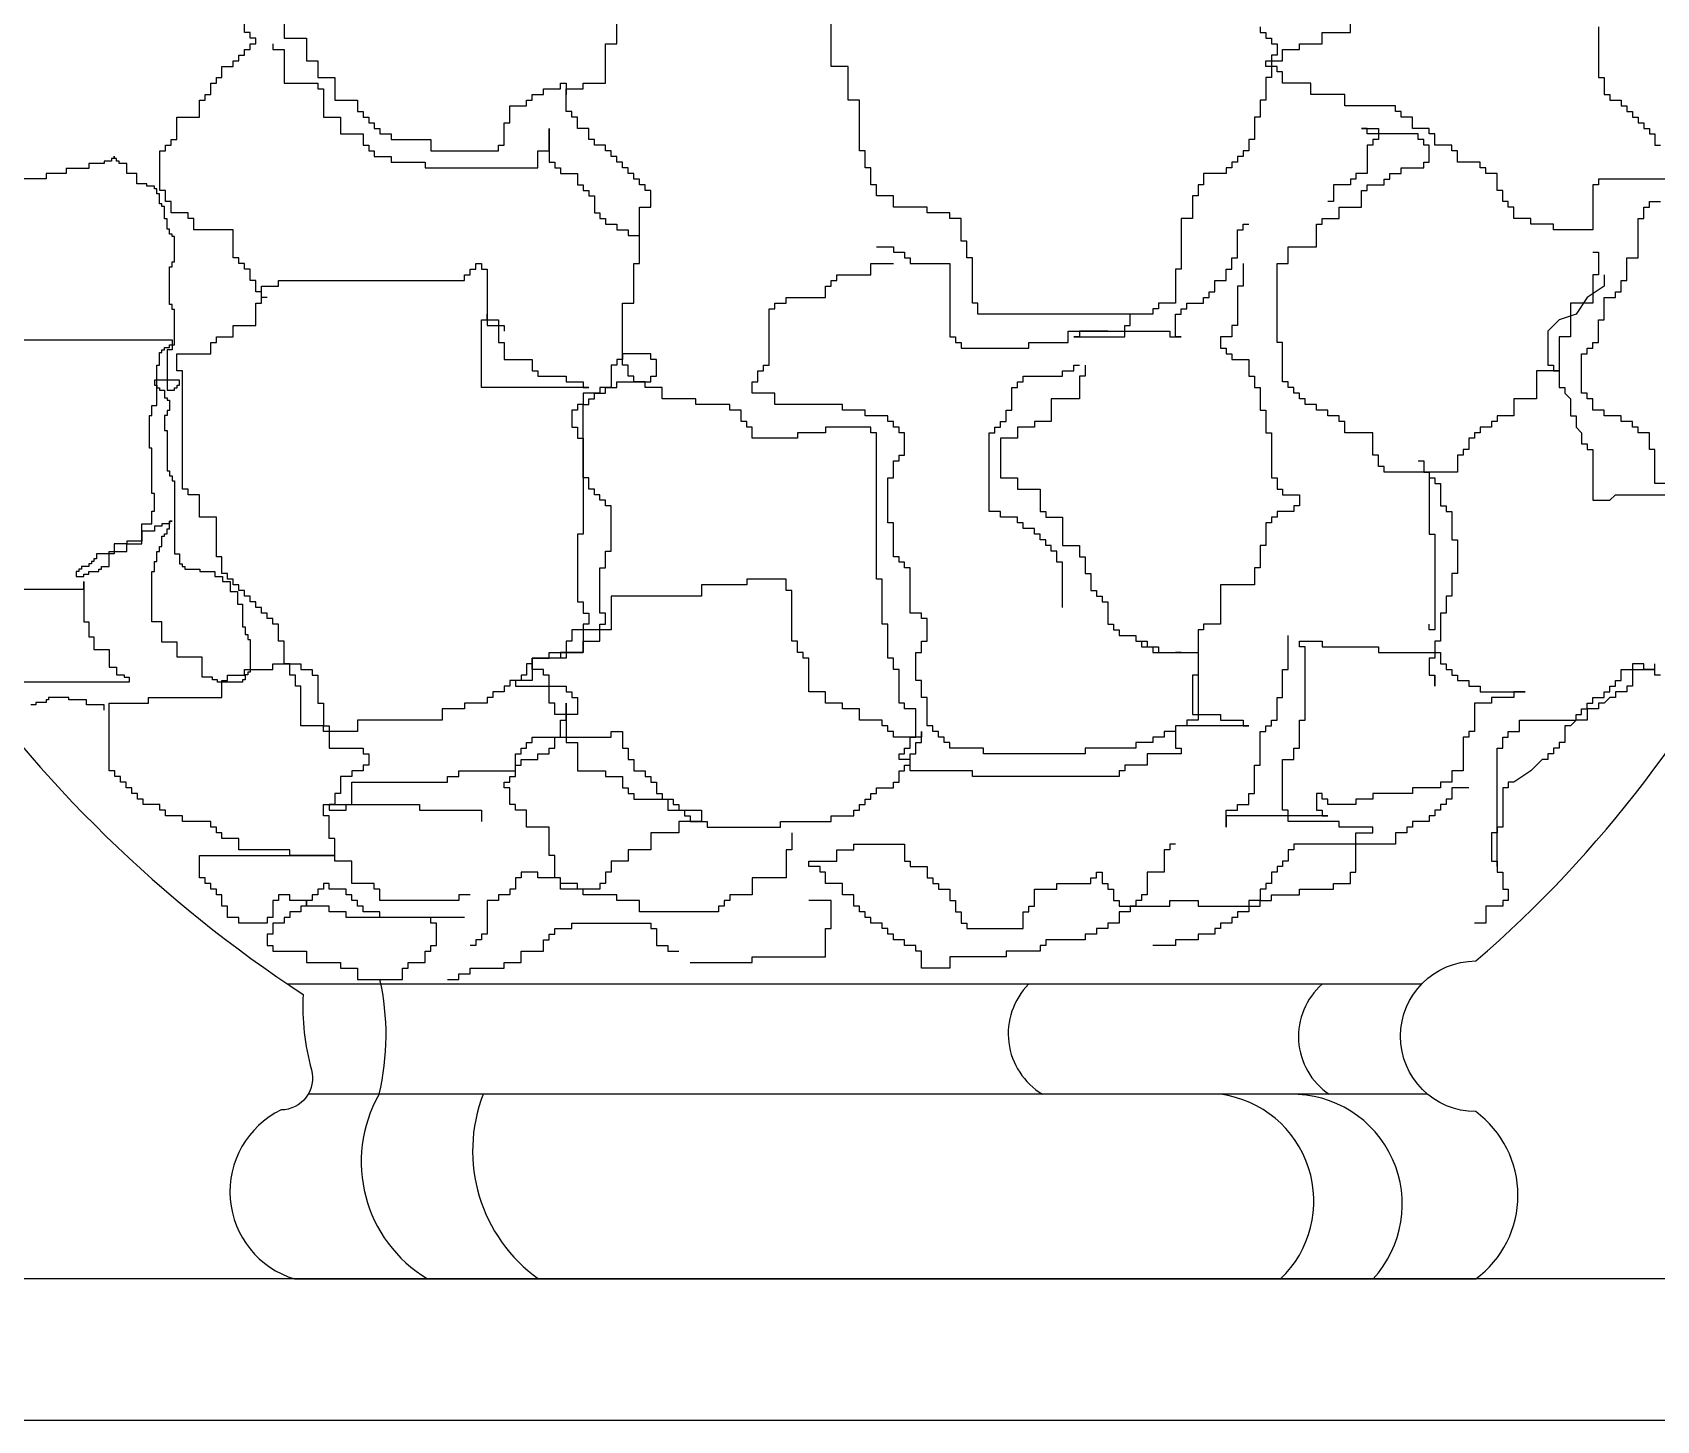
# Model space of a CAD drawing. Extents: x 493 to 4504, y 3788 to 7712.
# Drawn here: x 3644.2 to 3758.8, y 6207.2 to 6305.2 of the extents above; entities that cross this region are included whole.
import ezdxf

# ---------------------------------------------------------------- set-up
doc = ezdxf.new("R2010")
doc.units = 0
doc.header["$MEASUREMENT"] = 0
for name, color, linetype in [('3', 3, 'CONTINUOUS'), ('4', 4, 'CONTINUOUS'), ('7', 7, 'CONTINUOUS')]:
    doc.layers.add(name, color=color, linetype=linetype)

# ---------------------------------------------------------------- blocks, each defined once
blk = doc.blocks.new('FH12E021')
at = {"layer": '3'}
for points in [[(136.168, 80.284), (136.168, 77.3), (136.5, 77.3), (136.5, 76.305), (136.832, 76.305), (136.832, 75.973), (137.495, 75.973), (137.495, 75.641), (137.827, 75.641), (137.827, 75.31), (138.159, 75.31), (138.159, 74.978), (138.491, 74.978), (138.491, 74.646), (138.823, 74.646), (138.823, 74.315), (139.154, 74.315), (139.154, 73.983), (139.486, 73.983), (139.486, 73.32), (139.818, 73.32)], [(142.805, 53.422), (139.486, 53.422), (139.486, 55.412), (139.154, 55.412), (139.154, 56.407), (138.491, 56.407), (138.491, 56.738), (138.159, 56.738), (138.159, 57.07), (137.495, 57.07), (137.495, 57.402), (136.5, 57.402), (136.5, 57.733), (135.836, 57.733), (135.836, 58.397), (135.504, 58.397), (135.504, 58.728), (135.172, 58.728), (135.172, 61.05), (135.504, 61.05), (135.504, 61.381), (135.836, 61.381), (135.836, 61.713), (136.168, 61.713), (136.168, 63.039), (136.5, 63.039), (136.5, 64.366), (137.163, 64.366), (137.163, 64.698), (137.495, 64.698), (137.495, 65.361), (137.827, 65.361), (137.827, 66.687), (138.491, 66.687), (138.491, 69.009), (138.823, 69.009), (138.823, 69.672), (139.154, 69.672), (139.154, 70.004), (139.818, 70.004)], [(143.136, 71.33), (136.168, 71.33), (136.168, 70.999), (135.836, 70.999), (135.836, 68.346), (133.513, 68.346), (133.513, 68.677), (132.186, 68.677), (132.186, 69.009), (131.19, 69.009), (131.19, 69.672), (130.859, 69.672), (130.859, 70.004), (130.527, 70.004), (130.527, 70.667), (130.195, 70.667), (130.195, 71.662), (129.531, 71.662), (129.531, 71.993), (129.199, 71.993), (129.199, 72.325), (127.872, 72.325), (127.872, 72.988), (127.54, 72.988), (127.54, 73.32), (126.545, 73.32), (126.545, 73.983), (126.213, 73.983), (126.213, 74.315), (125.217, 74.315), (125.217, 74.978), (124.554, 74.978), (124.554, 75.31), (124.222, 75.31), (124.222, 75.641), (121.235, 75.641), (121.235, 76.305), (119.244, 76.305), (119.244, 76.968), (117.585, 76.968), (117.585, 77.631), (117.254, 77.631), (117.254, 77.963), (116.59, 77.963), (116.59, 78.294), (117.585, 78.294), (117.585, 78.958), (118.581, 78.958), (118.581, 79.289), (119.908, 79.289), (119.908, 79.953), (121.567, 79.953), (121.567, 80.616)], [(108.626, 44.468), (108.958, 44.468), (108.958, 44.137), (109.621, 44.137), (109.621, 43.805), (110.285, 43.805), (110.285, 43.473), (112.608, 43.473), (112.608, 42.147), (112.276, 42.147), (112.276, 39.825), (113.935, 39.825), (113.935, 39.494), (115.263, 39.494), (115.263, 39.162), (115.594, 39.162), (111.281, 39.162), (111.281, 37.836), (111.612, 37.836), (111.612, 37.504), (109.621, 37.504), (109.621, 36.841), (108.294, 36.841), (108.294, 36.509), (107.962, 36.509), (107.962, 36.177), (99.335, 36.177), (99.335, 36.509), (95.684, 36.509), (95.684, 37.172), (95.021, 37.172), (95.021, 37.504), (95.353, 37.504), (95.353, 37.836), (95.684, 37.836), (95.684, 38.499), (96.016, 38.499), (96.016, 40.157), (95.353, 40.157), (95.353, 40.489), (95.021, 40.489), (95.021, 42.478), (94.689, 42.478), (94.689, 43.142), (94.357, 43.142), (94.357, 45.131), (94.025, 45.131), (94.025, 47.784), (93.693, 47.784), (93.693, 56.407), (93.362, 56.407), (93.362, 56.738), (90.707, 56.738), (90.707, 56.407), (89.048, 56.407), (89.048, 56.075), (86.393, 56.075), (86.393, 56.738), (86.061, 56.738), (86.061, 57.07), (85.729, 57.07), (85.729, 57.733), (85.066, 57.733), (85.066, 58.065), (83.075, 58.065), (83.075, 58.397), (81.084, 58.397), (81.084, 59.06), (80.088, 59.06), (80.088, 59.392), (79.425, 59.392), (79.425, 59.723), (79.093, 59.723), (79.093, 60.386), (78.761, 60.386), (78.761, 64.034), (79.425, 64.034), (79.425, 66.356), (79.756, 66.356), (79.756, 69.672), (80.42, 69.672), (80.42, 70.667), (80.088, 70.667), (80.088, 70.999), (79.756, 70.999), (79.756, 71.33), (79.425, 71.33), (79.425, 71.662), (79.093, 71.662), (79.093, 71.993), (78.761, 71.993), (78.761, 72.325), (78.429, 72.325), (78.429, 72.657), (78.097, 72.657), (78.097, 72.988), (77.765, 72.988), (77.765, 73.32), (77.102, 73.32), (77.102, 73.652), (76.77, 73.652), (76.77, 74.315), (76.106, 74.315), (76.106, 74.978), (75.774, 74.978), (75.774, 75.31), (75.443, 75.31), (75.443, 76.636), (76.438, 76.636), (76.438, 76.968), (77.765, 76.968), (77.765, 79.289), (78.429, 79.289), (78.429, 86.254)], [(58.851, 80.947), (58.851, 79.621), (60.178, 79.621), (60.178, 78.294), (60.842, 78.294), (60.842, 77.3), (61.837, 77.3), (61.837, 75.973), (63.165, 75.973), (63.165, 75.31), (63.497, 75.31), (63.497, 74.978), (63.828, 74.978), (63.828, 74.646), (64.16, 74.646), (64.16, 74.315), (64.492, 74.315), (64.492, 73.983), (65.156, 73.983), (65.156, 73.652), (67.479, 73.652), (67.479, 72.988), (71.461, 72.988), (71.461, 73.32), (71.792, 73.32), (71.792, 74.646), (72.124, 74.646), (72.124, 75.641), (73.12, 75.641), (73.12, 75.973), (73.452, 75.973), (73.452, 76.305), (74.115, 76.305), (74.115, 76.636), (75.111, 76.636), (75.111, 76.968), (75.443, 76.968), (75.443, 76.305)], [(48.262, 40.088), (48.262, 40.384), (47.224, 40.384), (47.224, 40.68), (46.186, 40.68), (46.186, 40.829), (45, 40.829), (45, 40.68), (44.852, 40.68), (44.852, 40.532), (44.259, 40.532), (44.259, 40.384), (43.962, 40.384)], [(43.518, 47.2), (47.076, 47.2), (47.076, 47.644), (47.076, 45.274), (47.372, 45.274), (47.372, 44.385), (47.669, 44.385), (47.669, 43.644), (48.558, 43.644), (48.558, 42.607), (49.003, 42.607), (49.003, 42.162), (49.448, 42.162), (49.448, 42.014), (49.745, 42.014), (49.745, 41.718), (43.518, 41.718)], [(42.628, 61.869), (52.265, 61.869), (52.265, 61.276), (51.968, 61.276), (51.968, 58.905), (52.413, 58.905), (52.413, 59.053), (52.561, 59.053), (52.561, 59.202), (52.71, 59.202), (52.71, 59.498), (51.227, 59.498), (51.227, 59.202), (51.375, 59.202), (51.375, 59.053), (51.524, 59.053), (51.524, 58.905), (51.82, 58.905), (51.82, 58.461), (51.968, 58.461), (51.968, 58.313), (52.117, 58.313), (52.117, 57.72), (51.968, 57.72), (51.968, 57.424), (51.82, 57.424), (51.82, 56.535), (51.968, 56.535), (51.968, 54.164), (52.117, 54.164), (52.117, 53.868), (52.265, 53.868), (52.265, 53.571), (52.413, 53.571), (52.413, 49.274), (52.71, 49.274), (52.71, 48.682), (52.858, 48.682), (52.858, 48.533), (53.006, 48.533), (53.006, 48.385), (53.896, 48.385), (53.896, 48.237), (54.785, 48.237), (54.785, 47.941), (55.23, 47.941), (55.23, 47.644), (55.675, 47.644), (55.675, 47.052), (56.12, 47.052), (56.12, 46.311), (56.416, 46.311), (56.416, 44.977), (56.564, 44.977), (56.564, 44.533), (56.713, 44.533), (56.713, 44.236), (56.861, 44.236), (56.861, 42.31), (56.713, 42.31), (56.713, 42.162), (56.564, 42.162), (56.564, 41.866), (56.416, 41.866), (56.416, 41.718), (54.934, 41.718), (54.934, 41.866), (54.637, 41.866), (54.637, 42.014), (54.044, 42.014), (54.044, 43.199), (52.561, 43.199), (52.561, 44.088), (51.672, 44.088), (51.672, 45.274), (51.079, 45.274), (51.079, 48.237), (51.227, 48.237), (51.227, 48.83), (51.375, 48.83), (51.375, 49.422), (51.524, 49.422), (51.524, 49.719), (51.672, 49.719), (51.672, 50.311), (51.82, 50.311), (51.82, 50.46), (51.968, 50.46), (51.968, 50.756), (52.117, 50.756), (52.117, 51.2), (52.265, 51.2), (52.117, 51.2), (52.117, 51.052), (51.672, 51.052), (51.672, 50.904), (51.227, 50.904), (51.227, 50.608), (50.486, 50.608), (50.486, 50.015), (49.596, 50.015), (49.596, 49.867), (48.855, 49.867), (48.855, 49.274), (47.817, 49.274), (47.817, 48.978), (47.669, 48.978), (47.669, 48.83), (47.521, 48.83), (47.521, 48.682), (47.372, 48.682), (47.372, 48.533), (46.928, 48.533), (46.928, 48.385), (46.779, 48.385), (46.779, 48.237), (46.631, 48.237), (46.631, 47.941), (47.076, 47.941), (47.076, 48.089), (47.372, 48.089), (47.372, 48.237), (47.965, 48.237), (47.965, 48.385), (48.114, 48.385), (48.114, 48.533), (48.558, 48.533), (48.558, 49.422), (49.596, 49.422), (49.596, 49.867), (50.486, 49.867), (50.486, 51.052), (51.079, 51.052), (51.079, 51.793), (51.227, 51.793), (51.227, 52.83), (51.079, 52.83), (51.079, 55.497), (50.931, 55.497), (50.931, 57.424), (51.079, 57.424), (51.079, 58.016), (51.375, 58.016), (51.375, 60.387), (51.524, 60.387), (51.524, 61.128), (51.672, 61.128), (51.672, 61.276), (51.82, 61.276), (51.82, 61.424), (52.117, 61.424), (52.117, 61.572), (52.413, 61.572), (52.413, 63.647), (52.265, 63.647), (52.265, 63.943), (52.117, 63.943), (52.117, 66.166), (52.265, 66.166), (52.265, 66.462), (52.413, 66.462), (52.413, 67.944), (52.265, 67.944), (52.265, 68.092), (52.117, 68.092), (52.117, 68.388), (51.968, 68.388), (51.968, 68.981), (51.82, 68.981), (51.82, 69.722), (51.672, 69.722), (51.672, 69.87), (51.524, 69.87), (51.524, 70.462), (51.375, 70.462), (51.375, 70.759), (51.227, 70.759), (51.227, 70.907), (50.782, 70.907), (50.782, 71.055), (50.189, 71.055), (50.189, 71.648), (49.596, 71.648), (49.596, 72.241), (49.151, 72.241), (49.151, 72.389), (49.003, 72.389), (49.003, 72.537), (48.855, 72.537), (48.855, 72.685), (48.855, 72.537), (48.707, 72.537), (48.707, 72.389), (48.262, 72.389), (48.262, 72.241), (47.372, 72.241), (47.372, 71.944), (46.038, 71.944), (46.038, 71.648), (44.852, 71.648), (44.852, 71.351), (41.738, 71.351)], [(116.258, 80.284), (116.258, 79.953), (116.59, 79.953), (116.59, 79.621), (116.922, 79.621), (116.922, 79.289), (117.254, 79.289), (117.254, 78.626), (116.922, 78.626), (116.922, 77.3), (116.59, 77.3), (116.59, 75.973), (116.258, 75.973), (116.258, 74.978), (115.926, 74.978), (115.926, 73.652), (115.594, 73.652), (115.594, 72.988), (115.263, 72.988), (115.263, 72.657), (114.931, 72.657), (114.931, 72.325), (114.599, 72.325), (114.599, 71.993), (114.267, 71.993), (114.267, 71.662), (112.94, 71.662), (112.94, 70.999), (112.608, 70.999), (112.608, 70.335), (112.276, 70.335), (112.276, 69.009), (111.612, 69.009), (111.612, 66.024), (111.281, 66.024), (111.281, 64.034), (110.285, 64.034), (110.285, 63.703), (109.953, 63.703), (109.953, 63.371), (99.666, 63.371), (99.666, 64.034), (99.335, 64.034), (99.335, 66.687), (99.003, 66.687), (99.003, 67.682), (98.671, 67.682), (98.671, 69.009), (98.007, 69.009), (98.007, 69.34), (96.68, 69.34), (96.68, 69.672), (94.689, 69.672), (94.689, 70.335), (93.693, 70.335), (93.693, 70.999), (93.362, 70.999), (93.362, 71.993), (93.03, 71.993), (93.03, 72.988), (92.698, 72.988), (92.698, 75.973), (92.034, 75.973), (92.034, 77.963), (91.039, 77.963), (91.039, 80.616)], [(57.855, 64.366), (57.524, 64.366), (57.524, 64.698), (57.192, 64.698), (57.192, 65.361), (56.86, 65.361), (56.86, 66.024), (56.528, 66.024), (56.528, 66.356), (56.196, 66.356), (56.196, 66.687), (55.864, 66.687), (55.864, 68.346), (53.542, 68.346), (53.542, 69.009), (53.21, 69.009), (53.21, 69.34), (52.214, 69.34), (52.214, 70.004), (51.882, 70.004), (51.882, 70.667), (51.551, 70.667), (51.551, 72.988), (51.882, 72.988), (51.882, 73.32), (52.214, 73.32), (52.214, 73.652), (52.546, 73.652), (52.546, 74.978), (53.873, 74.978), (53.873, 75.973), (54.205, 75.973), (54.205, 76.305), (54.537, 76.305), (54.537, 76.968), (54.869, 76.968), (54.869, 77.3), (55.201, 77.3), (55.201, 77.963), (55.864, 77.963), (55.864, 78.294), (56.196, 78.294), (56.196, 78.626), (56.528, 78.626), (56.528, 78.958), (56.86, 78.958), (56.86, 79.289), (57.192, 79.289), (57.192, 79.621), (56.86, 79.621), (56.86, 79.953), (56.528, 79.953), (56.528, 80.947)], [(58.187, 79.289), (58.187, 78.958), (58.851, 78.958), (58.851, 76.968), (60.842, 76.968), (60.842, 76.636), (61.174, 76.636), (61.174, 74.978), (62.169, 74.978), (62.169, 73.983), (63.497, 73.983), (63.497, 73.32), (63.828, 73.32), (63.828, 72.988), (64.16, 72.988), (64.16, 72.657), (65.156, 72.657), (65.156, 72.325), (67.147, 72.325), (67.147, 71.993), (73.783, 71.993), (73.783, 72.988), (74.447, 72.988), (74.447, 74.315), (74.447, 72.325), (74.779, 72.325), (74.779, 71.993), (75.111, 71.993), (75.111, 71.662), (76.106, 71.662), (76.106, 70.999), (76.438, 70.999), (76.438, 70.667), (76.77, 70.667), (76.77, 70.335), (77.102, 70.335), (77.102, 69.34), (77.434, 69.34), (77.434, 69.009), (77.765, 69.009), (77.765, 68.677), (78.429, 68.677), (78.429, 68.346), (79.093, 68.346), (79.093, 68.014), (79.756, 68.014)], [(135.836, 67.019), (136.168, 67.019), (136.168, 65.692), (135.836, 65.692), (135.836, 64.034), (134.509, 64.034), (134.509, 62.045), (133.845, 62.045), (133.845, 60.055), (132.518, 60.055), (132.518, 58.397), (131.19, 58.397), (131.19, 57.402), (130.195, 57.402), (130.195, 57.07), (129.863, 57.07), (129.863, 56.738), (129.199, 56.738), (129.199, 56.407), (128.868, 56.407), (128.868, 56.075), (128.536, 56.075), (128.536, 55.412), (128.204, 55.412), (128.204, 55.08), (127.872, 55.08), (127.872, 54.085), (123.558, 54.085), (123.558, 54.417), (123.226, 54.417), (123.226, 55.08), (122.895, 55.08), (122.895, 56.407), (121.235, 56.407), (121.235, 57.07), (120.904, 57.07), (120.904, 57.402), (120.24, 57.402), (120.24, 57.733), (119.576, 57.733), (119.576, 58.065), (118.913, 58.065), (118.913, 58.397), (118.581, 58.397), (118.581, 58.728), (118.249, 58.728), (118.249, 59.06), (117.917, 59.06), (117.917, 59.392), (117.585, 59.392), (117.585, 61.713), (117.254, 61.713), (117.254, 66.356), (117.917, 66.356), (117.917, 67.351), (119.576, 67.351), (119.576, 68.677), (119.908, 68.677), (119.908, 69.009), (120.904, 69.009), (120.904, 69.672), (122.231, 69.672), (122.231, 70.667), (122.563, 70.667), (122.563, 70.999), (123.558, 70.999), (123.558, 71.33), (123.89, 71.33), (123.89, 71.662), (124.554, 71.662), (124.554, 71.993), (125.881, 71.993), (125.881, 72.325), (126.213, 72.325), (126.213, 73.32), (125.881, 73.32), (125.881, 73.652), (125.549, 73.652), (125.549, 73.983), (122.563, 73.983), (122.563, 74.315), (122.231, 74.315), (123.226, 74.315), (123.226, 73.652), (122.895, 73.652), (122.895, 73.32), (122.563, 73.32), (122.563, 71.662), (121.899, 71.662), (121.899, 71.33), (121.567, 71.33), (121.567, 70.999), (120.572, 70.999), (120.572, 70.004), (120.24, 70.004)], [(93.693, 67.351), (94.689, 67.351), (94.689, 67.019), (95.353, 67.019), (95.353, 66.687), (95.684, 66.687), (95.684, 66.356), (98.007, 66.356), (98.007, 62.045), (98.339, 62.045), (98.339, 61.713), (98.671, 61.713), (98.671, 61.381), (102.653, 61.381), (102.653, 61.713), (104.976, 61.713), (104.976, 62.376), (110.949, 62.376), (110.949, 62.045), (111.612, 62.045), (111.281, 62.045), (111.281, 63.371), (111.612, 63.371), (111.612, 63.703), (111.944, 63.703), (111.944, 64.034), (112.94, 64.034), (112.94, 64.366), (113.272, 64.366), (113.272, 64.698), (113.603, 64.698), (113.603, 65.361), (114.267, 65.361), (114.267, 66.024), (114.599, 66.024), (114.599, 66.687), (114.931, 66.687), (114.931, 68.346), (115.263, 68.346), (115.263, 68.677), (115.594, 68.677)], [(69.47, 27.887), (64.492, 27.887), (64.492, 28.218), (63.497, 28.218), (63.497, 28.55), (63.165, 28.55), (63.165, 28.882), (62.833, 28.882), (62.833, 29.213), (62.501, 29.213), (62.501, 29.545), (61.506, 29.545), (61.506, 29.876), (61.174, 29.876), (61.174, 29.545), (60.842, 29.545), (60.842, 29.213), (60.51, 29.213), (60.51, 28.882), (60.178, 28.882), (60.178, 28.55), (59.846, 28.55), (59.846, 28.218), (59.183, 28.218), (59.183, 27.887), (58.851, 27.887), (58.851, 27.555), (58.187, 27.555), (58.187, 26.892), (57.855, 26.892), (57.855, 26.228), (58.187, 26.228), (58.187, 25.897), (60.178, 25.897), (60.178, 25.234), (62.169, 25.234), (62.169, 24.902), (63.165, 24.902), (63.165, 24.239), (65.819, 24.239), (65.819, 24.902), (66.151, 24.902), (66.151, 25.234), (67.147, 25.234), (67.147, 25.897), (67.479, 25.897), (67.479, 26.228), (67.81, 26.228), (67.81, 27.555), (67.479, 27.555), (67.479, 27.887), (62.501, 27.887), (62.501, 28.218), (61.506, 28.218), (61.506, 28.55), (60.178, 28.55), (60.178, 28.882), (59.183, 28.882), (59.183, 29.213), (58.519, 29.213), (58.519, 28.882), (58.187, 28.882), (58.187, 27.887), (57.855, 27.887), (57.855, 27.555), (56.196, 27.555), (56.196, 27.887), (55.533, 27.887), (55.533, 28.55), (55.201, 28.55), (55.201, 29.213), (54.869, 29.213), (54.869, 29.545), (54.537, 29.545), (54.537, 29.876), (54.205, 29.876), (54.205, 30.208), (53.873, 30.208), (53.873, 31.535), (61.837, 31.535), (59.183, 31.535), (59.183, 31.866), (56.196, 31.866), (56.196, 32.529), (55.201, 32.529), (55.201, 32.861), (54.869, 32.861), (54.869, 33.193), (54.537, 33.193), (54.537, 33.524), (52.878, 33.524), (52.878, 33.856), (51.882, 33.856), (51.882, 34.188), (51.551, 34.188), (51.551, 34.519), (50.555, 34.519), (50.555, 34.851), (50.223, 34.851), (50.223, 35.183), (49.891, 35.183), (49.891, 35.514), (49.56, 35.514), (49.56, 35.846), (49.228, 35.846), (49.228, 36.177), (48.896, 36.177), (48.896, 36.509), (48.564, 36.509), (48.564, 40.489), (50.887, 40.489), (50.887, 40.82), (55.201, 40.82), (55.201, 41.815), (55.533, 41.815), (55.533, 42.147), (56.528, 42.147), (56.528, 42.478), (58.187, 42.478), (58.187, 42.81), (59.846, 42.81), (59.846, 42.478), (60.51, 42.478), (60.51, 42.147), (60.842, 42.147), (60.842, 40.489), (61.174, 40.489), (61.174, 39.162), (61.506, 39.162), (61.506, 37.836), (63.497, 37.836), (63.497, 37.504), (63.828, 37.504), (63.828, 36.841), (63.497, 36.841), (63.497, 36.509), (62.833, 36.509), (62.833, 36.177), (62.169, 36.177), (62.169, 35.183), (61.837, 35.183), (61.837, 34.519), (61.506, 34.519), (61.506, 34.188), (62.501, 34.188), (62.501, 34.519), (62.833, 34.519), (62.833, 35.846), (68.474, 35.846), (68.474, 36.177), (69.138, 36.177), (69.138, 36.509), (72.456, 36.509), (72.456, 36.841), (72.788, 36.841), (72.788, 37.172), (73.783, 37.172), (73.783, 37.504), (74.447, 37.504), (74.447, 37.836), (74.779, 37.836), (74.779, 38.499), (75.111, 38.499), (75.111, 39.494), (75.443, 39.494), (75.443, 40.489), (75.443, 38.167), (76.106, 38.167), (76.106, 36.509), (77.765, 36.509), (77.765, 36.177), (78.761, 36.177), (78.761, 35.514), (79.093, 35.514), (79.093, 35.183), (79.425, 35.183), (79.425, 34.851), (81.416, 34.851), (81.416, 34.188), (83.407, 34.188), (83.407, 33.524), (82.079, 33.524), (82.079, 32.861), (80.42, 32.861), (80.42, 31.866), (79.093, 31.866), (79.093, 31.203), (78.097, 31.203), (78.097, 30.54), (77.765, 30.54), (77.765, 29.876), (77.434, 29.876), (77.434, 29.545), (75.111, 29.545), (75.111, 30.208), (74.779, 30.208), (74.779, 31.535), (74.447, 31.535), (74.447, 33.193), (73.12, 33.193), (73.12, 34.188), (72.456, 34.188), (72.456, 34.519), (72.124, 34.519), (72.124, 35.514), (71.792, 35.514), (71.792, 35.846), (72.124, 35.846), (72.124, 36.177), (72.456, 36.177), (72.456, 37.504), (72.788, 37.504), (72.788, 37.836), (73.12, 37.836), (73.12, 38.167), (73.452, 38.167), (73.452, 38.499), (78.097, 38.499), (78.097, 38.83), (78.761, 38.83), (78.761, 37.836), (79.093, 37.836), (79.093, 37.172), (79.425, 37.172), (79.425, 36.509), (80.088, 36.509), (80.088, 36.177), (80.42, 36.177), (80.42, 35.846), (80.752, 35.846), (80.752, 35.183), (81.084, 35.183), (81.084, 34.851), (81.747, 34.851), (81.747, 34.519), (82.079, 34.519), (82.079, 34.188), (82.411, 34.188), (82.411, 33.856), (82.743, 33.856), (82.743, 33.524), (83.738, 33.524), (83.738, 33.193), (88.052, 33.193), (88.052, 33.524), (91.039, 33.524), (91.039, 33.856), (92.366, 33.856), (92.366, 34.188), (92.698, 34.188), (92.698, 34.519), (93.03, 34.519), (93.03, 34.851), (93.362, 34.851), (93.362, 35.183), (93.693, 35.183), (93.693, 35.514), (94.689, 35.514), (94.689, 35.846), (95.021, 35.846), (95.021, 36.509), (95.353, 36.509), (95.353, 36.841), (95.684, 36.841), (95.684, 37.504), (96.016, 37.504), (96.016, 38.167), (96.348, 38.167), (96.348, 38.83), (96.348, 38.499), (94.689, 38.499), (94.689, 38.83), (94.357, 38.83), (94.357, 39.162), (94.025, 39.162), (94.025, 39.494), (92.698, 39.494), (92.698, 40.157), (91.702, 40.157), (91.702, 40.489), (90.707, 40.489), (90.707, 41.152), (89.711, 41.152), (89.711, 43.142), (89.38, 43.142), (89.38, 43.473), (89.048, 43.473), (89.048, 44.137), (88.716, 44.137), (88.716, 47.121), (88.384, 47.121), (88.384, 47.784), (86.061, 47.784), (86.061, 47.453), (83.407, 47.453), (83.407, 46.79), (78.097, 46.79), (78.097, 44.8), (76.438, 44.8), (76.438, 43.473), (75.443, 43.473), (75.443, 43.142), (73.452, 43.142), (73.452, 41.815), (72.456, 41.815), (72.456, 41.483), (75.443, 41.483), (75.443, 41.152), (75.774, 41.152), (75.774, 40.82), (76.106, 40.82), (76.106, 39.825), (74.779, 39.825), (74.779, 40.489), (74.447, 40.489), (74.447, 42.147), (74.115, 42.147), (74.115, 42.478), (73.452, 42.478), (73.452, 43.142), (74.447, 43.142), (74.447, 43.473), (76.438, 43.473), (76.438, 44.137), (77.434, 44.137), (77.434, 45.131), (77.765, 45.131), (77.765, 45.795), (77.434, 45.795), (77.434, 48.448), (77.765, 48.448), (77.765, 49.443), (78.097, 49.443), (78.097, 52.096), (77.765, 52.096), (77.765, 52.427), (77.434, 52.427), (77.434, 52.759), (77.102, 52.759), (77.102, 53.091), (76.77, 53.091), (76.77, 53.754), (76.438, 53.754), (76.438, 58.065), (76.77, 58.065), (76.77, 58.397), (77.102, 58.397), (77.102, 58.728), (77.765, 58.728), (77.765, 59.06), (78.429, 59.06), (78.429, 59.392), (80.42, 59.392), (80.42, 59.723), (80.752, 59.723), (80.752, 60.718), (80.42, 60.718), (80.42, 61.05), (78.761, 61.05), (78.761, 60.718), (78.429, 60.718), (78.429, 60.386), (78.097, 60.386), (78.097, 59.06), (77.434, 59.06), (77.434, 58.728), (76.438, 58.728), (76.438, 58.065), (76.106, 58.065), (76.106, 57.733), (75.774, 57.733), (75.774, 56.738), (76.106, 56.738), (76.106, 56.075), (76.438, 56.075), (76.438, 50.437), (76.106, 50.437), (76.106, 46.458), (76.438, 46.458), (76.438, 45.795), (76.77, 45.795), (76.77, 45.131), (76.438, 45.131), (76.438, 44.8), (75.774, 44.8), (75.774, 44.137), (75.443, 44.137), (75.443, 43.473), (75.111, 43.473), (75.111, 43.142), (73.452, 43.142), (73.452, 42.81), (73.12, 42.81), (73.12, 42.147), (72.788, 42.147), (72.788, 41.815), (72.124, 41.815), (72.124, 41.483), (71.792, 41.483), (71.792, 41.152), (71.129, 41.152), (71.129, 40.82), (70.797, 40.82), (70.797, 40.489), (69.47, 40.489), (69.47, 40.157), (68.142, 40.157), (68.142, 39.494), (63.165, 39.494), (63.165, 38.83), (61.174, 38.83), (61.174, 39.162), (59.846, 39.162), (59.846, 41.483), (59.515, 41.483), (59.515, 42.147), (59.183, 42.147), (59.183, 42.81), (58.851, 42.81), (58.851, 44.137), (58.519, 44.137), (58.519, 45.131), (58.187, 45.131), (58.187, 45.463), (57.855, 45.463), (57.855, 45.795), (57.524, 45.795), (57.524, 46.126), (57.192, 46.126), (57.192, 46.458), (56.86, 46.458), (56.86, 46.79), (56.528, 46.79), (56.528, 47.121), (56.196, 47.121), (56.196, 47.453), (55.864, 47.453), (55.864, 47.784), (55.533, 47.784), (55.533, 48.116), (55.201, 48.116), (55.201, 49.111), (54.869, 49.111), (54.869, 51.432), (53.873, 51.432), (53.873, 52.759), (53.21, 52.759), (53.21, 53.091), (52.878, 53.091), (52.878, 60.055), (52.546, 60.055), (52.546, 61.05), (54.537, 61.05), (54.537, 61.713), (54.869, 61.713), (54.869, 62.045), (55.864, 62.045), (55.864, 62.708), (57.192, 62.708), (57.192, 64.034), (57.524, 64.034), (57.524, 65.029), (58.519, 65.029), (58.519, 65.361), (69.47, 65.361), (69.47, 65.692), (69.801, 65.692), (69.801, 66.024), (70.133, 66.024), (70.133, 66.356), (70.465, 66.356), (70.465, 66.024), (70.797, 66.024), (70.797, 62.708), (71.461, 62.708), (71.461, 61.713), (71.792, 61.713), (71.792, 60.718), (73.452, 60.718), (73.452, 60.055), (73.783, 60.055), (73.783, 59.723), (75.443, 59.723), (75.443, 59.392), (76.438, 59.392), (76.438, 59.06), (76.77, 59.06), (70.465, 59.06), (70.465, 63.039), (70.797, 63.039), (70.797, 63.371), (70.797, 63.039), (71.461, 63.039), (71.461, 62.708), (71.792, 62.708), (71.792, 62.376)], [(115.263, 66.356), (115.263, 65.029), (114.931, 65.029), (114.931, 62.708), (114.599, 62.708), (114.599, 62.045), (113.935, 62.045), (113.935, 61.381), (114.267, 61.381), (114.267, 61.05), (114.599, 61.05), (114.599, 60.718), (115.594, 60.718), (115.594, 59.723), (115.926, 59.723), (115.926, 59.06), (116.258, 59.06), (116.258, 57.733), (116.59, 57.733), (116.59, 56.407), (116.922, 56.407), (116.922, 53.754), (117.254, 53.754), (117.254, 53.091), (117.585, 53.091), (117.585, 52.759), (118.581, 52.759), (118.581, 52.096), (118.249, 52.096), (118.249, 51.764), (117.254, 51.764), (117.254, 51.432), (116.922, 51.432), (116.922, 51.101), (116.59, 51.101), (116.59, 49.774), (116.258, 49.774), (116.258, 48.448), (115.926, 48.448), (115.926, 47.453), (113.935, 47.453), (113.935, 45.131), (112.94, 45.131), (112.94, 44.8), (112.608, 44.8), (112.608, 39.494), (111.944, 39.494), (111.944, 39.162), (111.281, 39.162), (111.281, 38.83), (110.617, 38.83), (110.617, 38.499), (109.953, 38.499), (109.953, 38.167), (108.958, 38.167), (108.958, 37.836), (105.971, 37.836), (105.971, 37.504), (99.998, 37.504), (99.998, 37.836), (98.007, 37.836), (98.007, 38.167), (97.675, 38.167), (97.675, 38.499), (97.344, 38.499), (97.344, 38.83), (97.012, 38.83), (97.012, 39.162), (96.68, 39.162), (96.68, 40.82), (96.348, 40.82), (96.348, 41.815), (96.016, 41.815), (96.016, 43.473), (96.348, 43.473), (96.348, 44.137), (96.68, 44.137), (96.68, 45.463), (96.348, 45.463), (96.348, 45.795), (95.684, 45.795), (95.684, 48.448), (95.353, 48.448), (95.353, 48.779), (95.021, 48.779), (95.021, 49.111), (94.689, 49.111), (94.689, 51.101), (94.357, 51.101), (94.357, 53.754), (94.689, 53.754), (94.689, 54.749), (95.021, 54.749), (95.021, 55.08), (95.353, 55.08), (95.353, 56.407), (95.021, 56.407), (95.021, 56.738), (94.689, 56.738), (94.689, 57.07), (94.357, 57.07), (94.357, 57.402), (93.03, 57.402), (93.03, 57.733), (91.702, 57.733), (91.702, 58.065), (87.72, 58.065), (87.72, 58.728), (86.393, 58.728), (86.393, 59.392), (86.725, 59.392), (86.725, 60.055), (87.057, 60.055), (87.057, 60.386), (87.389, 60.386), (87.389, 63.703), (87.72, 63.703), (87.72, 64.034), (88.384, 64.034), (88.384, 64.366), (90.707, 64.366), (90.707, 65.029), (91.039, 65.029), (91.039, 65.361), (91.371, 65.361), (91.371, 65.692), (93.362, 65.692), (93.362, 66.356), (94.689, 66.356)], [(136.5, 65.692), (136.5, 65.029), (135.504, 64.366), (134.841, 63.371), (133.845, 63.039), (133.513, 62.708), (133.181, 62.376), (133.181, 60.386), (133.513, 60.386), (133.513, 60.055), (133.845, 60.055), (133.845, 59.06), (134.177, 59.06), (134.177, 58.728), (134.509, 58.397), (134.509, 57.402), (134.841, 57.402), (134.841, 56.738), (135.172, 56.407), (135.172, 55.744), (135.504, 55.744), (135.504, 55.412), (135.836, 55.412), (135.836, 52.427), (136.832, 52.427), (137.163, 52.759), (142.141, 52.759)], [(107.299, 62.376), (105.639, 62.376), (105.639, 62.045), (105.308, 62.045), (108.294, 62.045), (108.294, 62.708), (108.626, 62.708), (108.626, 63.371), (108.294, 63.371)], [(104.644, 46.126), (104.644, 48.779), (104.312, 48.779), (104.312, 49.443), (103.98, 49.443), (103.98, 49.774), (103.648, 49.774), (103.648, 50.106), (103.317, 50.106), (103.317, 50.437), (102.985, 50.437), (102.985, 50.769), (102.321, 50.769), (102.321, 51.101), (101.989, 51.101), (101.989, 51.432), (100.994, 51.432), (100.994, 51.764), (100.33, 51.764), (100.33, 56.407), (100.662, 56.407), (100.662, 56.738), (100.994, 56.738), (100.994, 57.07), (101.326, 57.07), (101.326, 57.733), (101.657, 57.733), (101.657, 59.06), (101.989, 59.06), (101.989, 59.392), (102.321, 59.392), (102.321, 59.723), (104.644, 59.723), (104.644, 60.055), (105.308, 60.055), (105.308, 60.386), (105.639, 60.386)], [(105.971, 60.386), (105.971, 59.723), (105.639, 59.723), (105.639, 58.397), (103.98, 58.397), (103.98, 57.07), (102.985, 57.07), (102.985, 56.738), (101.989, 56.738), (101.989, 56.075), (100.994, 56.075), (100.994, 53.754), (101.989, 53.754), (101.989, 53.091), (103.317, 53.091), (103.317, 51.764), (103.648, 51.764), (103.648, 51.432), (104.644, 51.432), (104.644, 49.774), (105.639, 49.774), (105.639, 49.111), (105.971, 49.111), (105.971, 48.116), (106.303, 48.116), (106.303, 47.121), (106.635, 47.121), (106.635, 46.79), (106.967, 46.79), (106.967, 46.458), (107.299, 46.458), (107.299, 45.131), (107.63, 45.131), (107.63, 44.8), (107.962, 44.8), (107.962, 44.468), (108.958, 44.468), (108.958, 44.137), (109.29, 44.137), (109.29, 43.805), (109.953, 43.805), (109.953, 43.473), (111.612, 43.473), (111.281, 43.473)], [(125.549, 54.749), (125.881, 54.749), (125.881, 54.085), (126.213, 54.085), (126.213, 50.437), (126.545, 50.437), (126.545, 44.8), (126.213, 44.8), (126.213, 45.131)], [(125.881, 54.417), (125.881, 54.085), (126.213, 54.085), (126.213, 53.754), (126.545, 53.754), (126.545, 53.422), (126.877, 53.422), (126.877, 52.096), (127.208, 52.096), (127.208, 51.764), (127.54, 51.764), (127.54, 50.106), (127.872, 50.106), (127.872, 48.116), (127.54, 48.116), (127.54, 46.79), (127.208, 46.79), (127.208, 45.795), (126.877, 45.795), (126.877, 44.137), (126.545, 44.137), (126.545, 43.142), (126.213, 43.142), (126.213, 42.147), (126.545, 42.147), (126.545, 41.483), (126.545, 42.147)], [(111.281, 32.198), (110.949, 32.198), (110.949, 31.866), (110.617, 31.866), (110.617, 30.54), (109.621, 30.54), (109.621, 29.213), (109.29, 29.213), (109.29, 28.882), (108.958, 28.882), (108.958, 28.55), (108.626, 28.55), (108.626, 28.218), (107.962, 28.218), (107.962, 27.555), (107.299, 27.555), (107.299, 27.223), (106.635, 27.223), (106.635, 26.892), (105.971, 26.892), (105.971, 26.56), (103.648, 26.56), (103.648, 26.228), (103.317, 26.228), (103.317, 25.897), (101.326, 25.897), (101.326, 25.565), (98.007, 25.565), (98.007, 24.902), (96.348, 24.902), (96.348, 25.897), (96.016, 25.897), (96.016, 26.228), (95.353, 26.228), (95.353, 26.56), (94.689, 26.56), (94.689, 26.892), (94.357, 26.892), (94.357, 27.223), (94.025, 27.223), (94.025, 27.555), (93.362, 27.555), (93.362, 27.887), (93.03, 27.887), (93.03, 28.218), (92.698, 28.218), (92.698, 28.55), (92.366, 28.55), (92.366, 29.213), (91.702, 29.213), (91.702, 29.876), (90.707, 29.876), (90.707, 30.54), (90.375, 30.54), (90.375, 30.871), (89.711, 30.871), (89.711, 31.203), (91.371, 31.203), (91.371, 31.866), (92.366, 31.866), (92.366, 32.198), (95.353, 32.198), (95.353, 31.203), (95.684, 31.203), (95.684, 30.871), (96.68, 30.871), (96.68, 30.208), (97.012, 30.208), (97.012, 29.876), (97.344, 29.876), (97.344, 29.545), (98.007, 29.545), (98.007, 28.882), (98.339, 28.882), (98.339, 28.218), (98.671, 28.218), (98.671, 27.555), (99.003, 27.555), (99.003, 27.223), (102.321, 27.223), (102.321, 28.218), (102.653, 28.218), (102.653, 28.55), (102.985, 28.55), (102.985, 29.545), (104.312, 29.545), (104.312, 29.876), (106.303, 29.876), (106.303, 30.208), (106.635, 30.208), (106.635, 30.54), (106.967, 30.54), (106.967, 29.876), (107.299, 29.876), (107.299, 29.545), (107.63, 29.545), (107.63, 28.882), (107.962, 28.882), (107.962, 28.55), (110.949, 28.55), (110.949, 28.882), (112.608, 28.882), (112.608, 28.55), (116.258, 28.55), (116.258, 28.882), (116.922, 28.882), (116.922, 29.213), (118.581, 29.213), (118.581, 29.545), (120.572, 29.545), (120.572, 29.876), (121.567, 29.876), (121.567, 30.54), (121.899, 30.54), (121.899, 32.861), (122.895, 32.861), (122.895, 33.193), (120.904, 33.193), (120.904, 33.524), (117.917, 33.524), (117.917, 34.188), (117.585, 34.188), (117.585, 37.172), (118.249, 37.172), (118.249, 37.836), (118.581, 37.836), (118.581, 39.494), (118.913, 39.494), (118.913, 43.805), (118.581, 43.805), (118.581, 44.137), (119.908, 44.137), (119.908, 43.805), (123.226, 43.805), (123.226, 43.473), (126.877, 43.473), (126.877, 42.81), (127.208, 42.81), (127.208, 42.478), (127.54, 42.478), (127.54, 42.147), (127.872, 42.147), (127.872, 41.815), (128.536, 41.815), (128.536, 41.483), (129.199, 41.483), (129.199, 41.152), (131.854, 41.152), (131.19, 41.152), (131.19, 40.82), (129.863, 40.82), (129.863, 40.489), (128.868, 40.489), (128.868, 38.83), (128.536, 38.83), (128.536, 38.499), (128.204, 38.499), (128.204, 36.509), (127.54, 36.509), (127.54, 35.846), (126.877, 35.846), (126.877, 35.514), (125.217, 35.514), (125.217, 35.183), (122.895, 35.183), (122.895, 34.851), (121.899, 34.851), (121.899, 34.519), (120.24, 34.519), (120.24, 34.851), (119.908, 34.851), (119.908, 35.183), (119.576, 35.183), (119.576, 34.188), (119.908, 34.188), (119.908, 33.856), (120.24, 33.856), (114.267, 33.856), (114.267, 33.193), (114.267, 34.188), (114.931, 34.188), (114.931, 34.519), (115.594, 34.519), (115.594, 35.183), (115.926, 35.183), (115.926, 36.841), (116.258, 36.841), (116.258, 38.83), (116.59, 38.83), (116.59, 39.162), (116.922, 39.162), (116.922, 39.494), (117.254, 39.494), (117.254, 40.82), (117.585, 40.82), (117.585, 42.478), (117.917, 42.478), (117.917, 44.468)], [(139.818, 42.147), (139.486, 42.147), (139.486, 42.478), (138.823, 42.478), (138.823, 42.81), (138.159, 42.81), (138.159, 41.483), (137.827, 41.483), (137.827, 41.152), (137.163, 41.152), (137.163, 40.82), (136.832, 40.82), (136.5, 40.489), (136.168, 40.489), (136.168, 40.157), (135.504, 40.157), (135.504, 39.494), (134.841, 39.494), (134.509, 39.162), (134.177, 39.162), (134.177, 38.167), (133.845, 38.167), (133.845, 37.836), (133.513, 37.836), (133.513, 37.504), (133.181, 37.504), (133.181, 37.172), (132.85, 37.172), (132.186, 36.509), (131.19, 35.846), (130.859, 35.846), (130.859, 35.514), (130.527, 35.514), (130.527, 33.193), (130.195, 33.193), (130.195, 32.861), (129.863, 32.861), (129.863, 31.203), (130.195, 31.203), (130.195, 30.54), (130.527, 30.54), (130.527, 29.545), (130.859, 29.545), (130.859, 28.882), (130.527, 28.882), (130.527, 28.55), (129.531, 28.55), (129.531, 27.555), (128.868, 27.555)], [(130.195, 30.871), (130.195, 37.836), (130.527, 37.836), (130.527, 38.499), (130.859, 38.499), (130.859, 38.83), (131.522, 38.83), (131.522, 39.494), (134.841, 39.494), (134.841, 39.825), (135.172, 39.825), (135.172, 40.157), (135.504, 40.157), (135.504, 40.489), (135.836, 40.489), (135.836, 40.82), (136.5, 40.82), (136.5, 41.152), (136.832, 41.152), (136.832, 41.483), (137.163, 41.483), (137.163, 41.815), (137.495, 41.815), (137.495, 42.478), (139.486, 42.478), (139.486, 42.81)], [(128.536, 35.514), (127.54, 35.514), (127.54, 34.851), (127.208, 34.851), (127.208, 34.519), (126.877, 34.519), (126.877, 34.188), (126.545, 34.188), (126.545, 33.856), (126.213, 33.856), (126.213, 33.524), (125.217, 33.524), (125.217, 33.193), (124.886, 33.193), (124.886, 32.861), (124.222, 32.861), (124.222, 32.198), (118.249, 32.198), (118.249, 31.866), (117.917, 31.866), (117.917, 31.203), (117.585, 31.203), (117.585, 30.871), (117.254, 30.871), (117.254, 30.54), (116.922, 30.54), (116.922, 29.876), (116.59, 29.876), (116.59, 29.545), (116.258, 29.545), (116.258, 28.882), (115.594, 28.882), (115.594, 28.218), (114.931, 28.218), (114.931, 27.887), (114.599, 27.887), (114.599, 27.555), (113.935, 27.555), (113.935, 27.223), (113.603, 27.223), (113.603, 26.892), (112.608, 26.892), (112.608, 26.56), (111.281, 26.56), (111.281, 26.228), (109.953, 26.228)], [(69.801, 29.213), (69.138, 29.213), (69.138, 28.882), (64.492, 28.882), (64.492, 29.545), (64.16, 29.545), (64.16, 29.876), (62.833, 29.876), (62.833, 31.203), (61.837, 31.203), (61.837, 32.529), (61.506, 32.529), (61.506, 33.856), (61.174, 33.856), (61.174, 34.519), (66.815, 34.519), (66.815, 34.188), (70.465, 34.188), (70.465, 33.524)], [(88.716, 32.861), (88.716, 31.866), (88.384, 31.866), (88.384, 30.208), (86.393, 30.208), (86.393, 29.213), (85.066, 29.213), (85.066, 28.882), (84.734, 28.882), (84.734, 28.55), (84.402, 28.55), (84.402, 28.218), (79.756, 28.218), (79.756, 28.882), (78.429, 28.882), (78.429, 29.213), (76.438, 29.213), (76.438, 29.545), (76.106, 29.545), (76.106, 29.876), (75.111, 29.876), (75.111, 30.208), (73.783, 30.208), (73.783, 30.54), (72.788, 30.54), (72.788, 30.208), (72.456, 30.208), (72.456, 29.545), (72.124, 29.545), (72.124, 29.213), (71.461, 29.213), (71.461, 28.882), (70.797, 28.882), (70.797, 26.892), (70.465, 26.892), (70.465, 26.56), (70.133, 26.56), (70.133, 26.228), (69.801, 26.228)], [(82.743, 25.234), (86.393, 25.234), (86.393, 25.565), (90.707, 25.565), (90.707, 27.223), (91.039, 27.223), (91.039, 28.882), (89.711, 28.882)], [(68.474, 24.239), (69.138, 24.239), (69.138, 24.57), (69.801, 24.57), (69.801, 24.902), (71.792, 24.902), (71.792, 25.234), (72.788, 25.234), (72.788, 25.897), (74.115, 25.897), (74.115, 26.56), (74.447, 26.56), (74.447, 26.892), (74.779, 26.892), (74.779, 27.223), (75.774, 27.223), (75.774, 27.555), (80.42, 27.555), (80.42, 27.223), (80.752, 27.223), (80.752, 26.228), (81.416, 26.228), (81.416, 25.897), (82.079, 25.897)]]:
    blk.add_lwpolyline(points, dxfattribs=at)
for centre, radius, start, end in [((49.811, 20.966), 15.041, 346.59961, 12.56512), ((105.583, 21.036), 4.14, 135.18369, 239.17894), ((122.611, 20.875), 4.095, 131.22161, 235.98803), ((71.427, 13.504), 8.037, 150.34401, 239.08368), ((79.212, 14.151), 9.27, 158.9517, 234.45923), ((113.074, 11.191), 6.347, 313.77501, 82.24659), ((118.146, 11.004), 6.478, 317.26365, 91.20873)]:
    blk.add_arc(centre, radius, start, end, dxfattribs=at)
at = {"layer": '4'}
blk.add_lwpolyline([(15.129, 159.75, 0.094236), (34.345, 46.987, -0.431207), (38.78, 44.032, 0.09642), (59.967, 23.351, 0.077414), (60.459, 18.919, -0.490254), (58.676, 16.555, 0.68218), (59.474, 6.608), (128.947, 6.608, 0.503478), (128.947, 16.457, -1), (128.947, 25.32, 0.210479), (153.09, 76.039, 0.12842), (154.375, 77.024), (155.119, 78.386, -0.015619), (157.032, 82.933), (158.017, 87.365, 0.211215), (155.554, 99.675, -0.379001), (156.046, 104.107, 0.44374), (156.046, 107.554, 0.039687), (168.364, 129.713, 0.079837)], format="xyb", dxfattribs=at)
at = {"layer": '7'}
for p, q in [((125.747, 23.955), (59.061, 23.955)), ((126.114, 17.481), (60.268, 17.481))]:
    blk.add_line(p, q, dxfattribs=at)

msp = doc.modelspace()

# ---------------------------------------------------------------- linework, layer by layer
at = {"layer": '3'}
msp.add_line((4016.05, 6207.22), (3336.05, 6207.22), dxfattribs=at)
at = {"layer": '7'}
msp.add_line((4016.05, 6217.22), (3336.05, 6217.22), dxfattribs=at)

# ---------------------------------------------------------------- block references
at = {"layer": '3', "ltscale": 100, "xscale": 1.2, "yscale": 1.2, "zscale": 1.2}
msp.add_blockref('FH12E021', (3591.31, 6209.29), dxfattribs=at)

doc.saveas('drawing.dxf')
